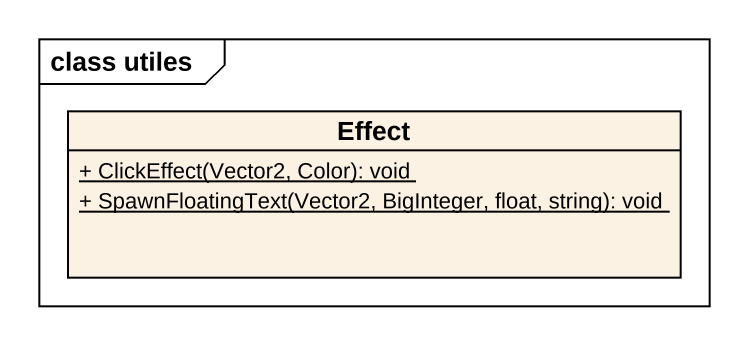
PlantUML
@startuml
mainframe class utiles
hide circle
hide empty members
skinparam classAttributeIconSize 0
class Effect {
  {static} + ClickEffect(Vector2, Color): void
  {static} + SpawnFloatingText(Vector2, BigInteger, float, string): void
}
@enduml
